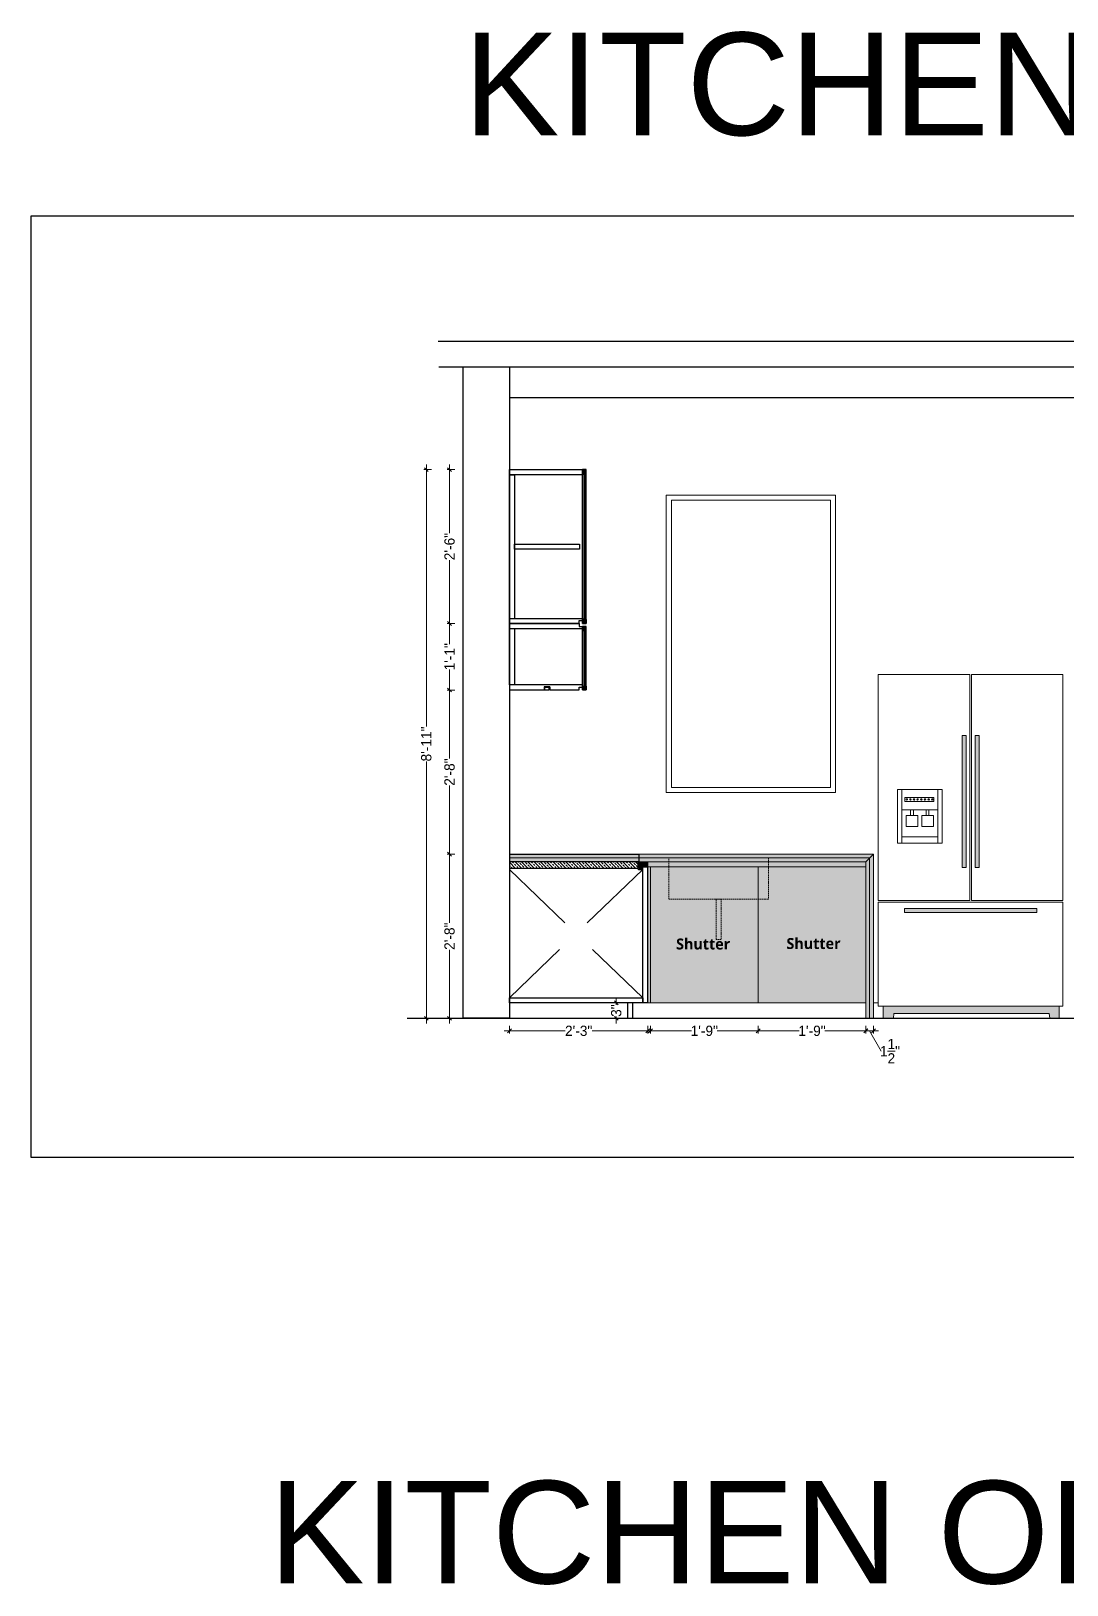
# Model space of a CAD drawing. Header units: millimetres. Extents: x 56222 to 3066687, y -650199 to -121287.
# Drawn here: x 136034.4 to 136236.3, y -183606.8 to -183303.9 of the extents above; entities that cross this region are included whole.
import ezdxf

# ---------------------------------------------------------------- set-up
doc = ezdxf.new("R2010")
doc.units = ezdxf.units.MM
doc.header["$MEASUREMENT"] = 0
doc.header["$PDMODE"] = 35
for name, pattern in [('DASHED', [0.75, 0.5, -0.25]), ('DASHED2', [0.375, 0.25, -0.125]), ('DASHEDX2', [1.5, 1, -0.5])]:
    doc.linetypes.add(name, pattern=pattern)
doc.layers.get('Defpoints').update_dxf_attribs({"color": 220})
for name, color, linetype, lineweight in [('03FUN', 37, 'Continuous', 9), ('ELEVATION', 250, 'Continuous', 9), ('FIRST FLOOR ( DW_RAIL )', 7, 'Continuous', 9), ('FURNITURE', 32, 'Continuous', 9), ('furniture dimensions', 1, 'DASHED', 0), ('SECTION ( SLAB PLine )', 104, 'Continuous', 30), ('Text', 7, 'Continuous', 15), ('UTILITY', 48, 'Continuous', 9), ('wall', 7, 'Continuous', 30), ('XX~SLAB ( BEAM )~ ( DIM )', 7, 'Continuous', 9)]:
    doc.layers.add(name, color=color, linetype=linetype, lineweight=lineweight)
doc.layers.add('hatch', color=250, linetype='Continuous', lineweight=9, transparency=0.5)
doc.layers.add('str coll', color=6, linetype='Continuous')
doc.styles.add('century g', font='GOTHIC.TTF')
doc.styles.get("Standard").update_dxf_attribs({"font": 'arial.ttf', "height": 6})
doc.dimstyles.new('Archana', dxfattribs={"dimtxt": 2, "dimasz": 0.75, "dimexe": 0.5, "dimexo": 0.5, "dimgap": 0, "dimtad": 0, "dimzin": 0, "dimdsep": 46, "dimlunit": 4, "dimtxsty": 'century g', "dimblk": 'OBLIQUE', "dimcen": 0, "dimdle": 1, "dimclrd": 256, "dimclre": 256, "dimclrt": 256, "dimadec": 0, "dimazin": 0, "dimtfac": 1, "dimtofl": 0, "dimtmove": 1, "dimatfit": 3, "dimfxl": 1, "dimfxlon": 1, "dimtolj": 1, "dimtzin": 0, "dimlwd": -1, "dimlwe": -1, "dimarcsym": 0})

# ---------------------------------------------------------------- blocks, each defined once
blk = doc.blocks.new('_Oblique')
at = {"layer": 'wall', "color": 0, "lineweight": -2}
blk.add_line((-0.5, -0.5), (0.5, 0.5), dxfattribs=at)
blk = doc.blocks.new('*D186')
at = {"layer": 'Defpoints', "color": 0, "linetype": 'Continuous', "lineweight": 30, "transparency": 16777216}
for p in [(136154.63, -183493.33), (136127.63, -183496.33), (136154.63, -183498.78)]:
    blk.add_point(p, dxfattribs=at)
at = {"layer": 'furniture dimensions', "color": 5, "linetype": 'Continuous', "transparency": 16777216}
for p, q in [((136126.63, -183498.78), (136138.49, -183498.78)), ((136127.63, -183497.78), (136127.63, -183499.28)), ((136155.63, -183498.78), (136143.76, -183498.78)), ((136154.63, -183497.78), (136154.63, -183499.28))]:
    blk.add_line(p, q, dxfattribs=at)
at = {"layer": 'furniture dimensions', "color": 5, "linetype": 'Continuous', "transparency": 16777216, "xscale": 0.75, "yscale": 0.75, "zscale": 0.75, "rotation": 180}
blk.add_blockref('_Oblique', (136127.63, -183498.78), dxfattribs=at)
at = {"layer": 'furniture dimensions', "color": 5, "linetype": 'Continuous', "transparency": 16777216, "xscale": 0.75, "yscale": 0.75, "zscale": 0.75}
blk.add_blockref('_Oblique', (136154.63, -183498.78), dxfattribs=at)
at = {"layer": 'furniture dimensions', "linetype": 'Continuous', "lineweight": 0, "transparency": 16777216, "insert": (136141.13, -183498.78), "char_height": 2, "attachment_point": 5, "style": 'century g'}
blk.add_mtext('\\A1;2\'-3"', dxfattribs=at)
blk = doc.blocks.new('*D187')
at = {"layer": 'Defpoints', "color": 0, "linetype": 'Continuous', "lineweight": 30, "transparency": 16777216}
for p in [(136115.96, -183464.33), (136127.63, -183464.33), (136127.63, -183496.33)]:
    blk.add_point(p, dxfattribs=at)
at = {"layer": 'furniture dimensions', "color": 5, "linetype": 'Continuous', "transparency": 16777216}
for p, q in [((136116.96, -183464.33), (136115.46, -183464.33)), ((136115.96, -183463.33), (136115.96, -183477.69)), ((136115.96, -183497.33), (136115.96, -183482.96)), ((136116.96, -183496.33), (136115.46, -183496.33))]:
    blk.add_line(p, q, dxfattribs=at)
at = {"layer": 'furniture dimensions', "color": 5, "linetype": 'Continuous', "transparency": 16777216, "xscale": 0.75, "yscale": 0.75, "zscale": 0.75}
for p, rotation in [((136115.96, -183464.33), 90), ((136115.96, -183496.33), 270)]:
    blk.add_blockref('_Oblique', p, dxfattribs=dict(at, rotation=rotation))
at = {"layer": 'furniture dimensions', "linetype": 'Continuous', "lineweight": 0, "transparency": 16777216, "insert": (136115.96, -183480.33), "char_height": 2, "attachment_point": 5, "rotation": 90, "style": 'century g'}
blk.add_mtext('\\A1;2\'-8"', dxfattribs=at)
blk = doc.blocks.new('*D188')
at = {"layer": 'Defpoints', "color": 0, "linetype": 'Continuous', "lineweight": 30, "transparency": 16777216}
for p in [(136115.96, -183432.33), (136127.63, -183432.33), (136127.63, -183464.33)]:
    blk.add_point(p, dxfattribs=at)
at = {"layer": 'furniture dimensions', "color": 5, "linetype": 'Continuous', "transparency": 16777216}
for p, q in [((136116.96, -183432.33), (136115.46, -183432.33)), ((136115.96, -183431.33), (136115.96, -183445.69)), ((136115.96, -183465.33), (136115.96, -183450.96)), ((136116.96, -183464.33), (136115.46, -183464.33))]:
    blk.add_line(p, q, dxfattribs=at)
at = {"layer": 'furniture dimensions', "color": 5, "linetype": 'Continuous', "transparency": 16777216, "xscale": 0.75, "yscale": 0.75, "zscale": 0.75}
for p, rotation in [((136115.96, -183432.33), 90), ((136115.96, -183464.33), 270)]:
    blk.add_blockref('_Oblique', p, dxfattribs=dict(at, rotation=rotation))
at = {"layer": 'furniture dimensions', "linetype": 'Continuous', "lineweight": 0, "transparency": 16777216, "insert": (136115.96, -183448.33), "char_height": 2, "attachment_point": 5, "rotation": 90, "style": 'century g'}
blk.add_mtext('\\A1;2\'-8"', dxfattribs=at)
blk = doc.blocks.new('*D189')
at = {"layer": 'Defpoints', "color": 0, "linetype": 'Continuous', "lineweight": 30, "transparency": 16777216}
for p in [(136115.96, -183419.37), (136127.63, -183419.37), (136127.63, -183432.33)]:
    blk.add_point(p, dxfattribs=at)
at = {"layer": 'furniture dimensions', "color": 5, "linetype": 'Continuous', "transparency": 16777216}
for p, q in [((136116.96, -183419.37), (136115.46, -183419.37)), ((136115.96, -183418.37), (136115.96, -183423.37)), ((136115.96, -183433.33), (136115.96, -183428.33)), ((136116.96, -183432.33), (136115.46, -183432.33))]:
    blk.add_line(p, q, dxfattribs=at)
at = {"layer": 'furniture dimensions', "color": 5, "linetype": 'Continuous', "transparency": 16777216, "xscale": 0.75, "yscale": 0.75, "zscale": 0.75}
for p, rotation in [((136115.96, -183419.37), 90), ((136115.96, -183432.33), 270)]:
    blk.add_blockref('_Oblique', p, dxfattribs=dict(at, rotation=rotation))
at = {"layer": 'furniture dimensions', "linetype": 'Continuous', "lineweight": 0, "transparency": 16777216, "insert": (136115.96, -183425.85), "char_height": 2, "attachment_point": 5, "rotation": 90, "style": 'century g'}
blk.add_mtext('\\A1;1\'-1"', dxfattribs=at)
blk = doc.blocks.new('*D190')
at = {"layer": 'Defpoints', "color": 0, "linetype": 'Continuous', "lineweight": 30, "transparency": 16777216}
for p in [(136115.96, -183389.37), (136127.63, -183389.37), (136127.63, -183419.37)]:
    blk.add_point(p, dxfattribs=at)
at = {"layer": 'furniture dimensions', "color": 5, "linetype": 'Continuous', "transparency": 16777216}
for p, q in [((136116.96, -183389.37), (136115.46, -183389.37)), ((136115.96, -183388.37), (136115.96, -183401.73)), ((136115.96, -183420.37), (136115.96, -183407.01)), ((136116.96, -183419.37), (136115.46, -183419.37))]:
    blk.add_line(p, q, dxfattribs=at)
at = {"layer": 'furniture dimensions', "color": 5, "linetype": 'Continuous', "transparency": 16777216, "xscale": 0.75, "yscale": 0.75, "zscale": 0.75}
for p, rotation in [((136115.96, -183389.37), 90), ((136115.96, -183419.37), 270)]:
    blk.add_blockref('_Oblique', p, dxfattribs=dict(at, rotation=rotation))
at = {"layer": 'furniture dimensions', "linetype": 'Continuous', "lineweight": 0, "transparency": 16777216, "insert": (136115.96, -183404.37), "char_height": 2, "attachment_point": 5, "rotation": 90, "style": 'century g'}
blk.add_mtext('\\A1;2\'-6"', dxfattribs=at)
blk = doc.blocks.new('*D191')
at = {"layer": 'Defpoints', "color": 0, "linetype": 'Continuous', "lineweight": 30, "transparency": 16777216}
for p in [(136111.43, -183389.37), (136127.63, -183389.37), (136123.13, -183496.33)]:
    blk.add_point(p, dxfattribs=at)
at = {"layer": 'furniture dimensions', "color": 5, "linetype": 'Continuous', "transparency": 16777216}
for p, q in [((136112.43, -183389.37), (136110.93, -183389.37)), ((136111.43, -183388.37), (136111.43, -183439.44)), ((136111.43, -183497.33), (136111.43, -183446.25)), ((136112.43, -183496.33), (136110.93, -183496.33))]:
    blk.add_line(p, q, dxfattribs=at)
at = {"layer": 'furniture dimensions', "color": 5, "linetype": 'Continuous', "transparency": 16777216, "xscale": 0.75, "yscale": 0.75, "zscale": 0.75}
for p, rotation in [((136111.43, -183389.37), 90), ((136111.43, -183496.33), 270)]:
    blk.add_blockref('_Oblique', p, dxfattribs=dict(at, rotation=rotation))
at = {"layer": 'furniture dimensions', "linetype": 'Continuous', "lineweight": 0, "transparency": 16777216, "insert": (136111.43, -183442.85), "char_height": 2, "attachment_point": 5, "rotation": 90, "style": 'century g'}
blk.add_mtext('\\A1;8\'-11"', dxfattribs=at)
blk = doc.blocks.new('*D192')
at = {"layer": 'Defpoints', "color": 0, "linetype": 'Continuous', "lineweight": 30, "transparency": 16777216}
for p in [(136151.63, -183493.33), (136148.47, -183496.33), (136151.63, -183496.33)]:
    blk.add_point(p, dxfattribs=at)
at = {"layer": 'furniture dimensions', "color": 5, "linetype": 'Continuous', "transparency": 16777216}
for p, q in [((136148.47, -183492.33), (136148.47, -183493.71)), ((136149.47, -183493.33), (136147.97, -183493.33)), ((136148.47, -183497.33), (136148.47, -183495.95)), ((136149.47, -183496.33), (136147.97, -183496.33))]:
    blk.add_line(p, q, dxfattribs=at)
at = {"layer": 'furniture dimensions', "color": 5, "linetype": 'Continuous', "transparency": 16777216, "xscale": 0.75, "yscale": 0.75, "zscale": 0.75}
for p, rotation in [((136148.47, -183493.33), 90), ((136148.47, -183496.33), 270)]:
    blk.add_blockref('_Oblique', p, dxfattribs=dict(at, rotation=rotation))
at = {"layer": 'furniture dimensions', "linetype": 'Continuous', "lineweight": 0, "transparency": 16777216, "insert": (136148.47, -183494.83), "char_height": 2, "attachment_point": 5, "rotation": 90, "style": 'century g'}
blk.add_mtext('\\A1;3"', dxfattribs=at)
blk = doc.blocks.new('*D193')
at = {"layer": 'Defpoints', "color": 0, "linetype": 'Continuous', "lineweight": 30, "transparency": 16777216}
for p in [(136155.13, -183493.33), (136176.13, -183493.33), (136176.13, -183498.78)]:
    blk.add_point(p, dxfattribs=at)
at = {"layer": 'furniture dimensions', "color": 5, "linetype": 'Continuous', "transparency": 16777216}
for p, q in [((136154.13, -183498.78), (136163.15, -183498.78)), ((136155.13, -183497.78), (136155.13, -183499.28)), ((136177.13, -183498.78), (136168.11, -183498.78)), ((136176.13, -183497.78), (136176.13, -183499.28))]:
    blk.add_line(p, q, dxfattribs=at)
at = {"layer": 'furniture dimensions', "color": 5, "linetype": 'Continuous', "transparency": 16777216, "xscale": 0.75, "yscale": 0.75, "zscale": 0.75, "rotation": 180}
blk.add_blockref('_Oblique', (136155.13, -183498.78), dxfattribs=at)
at = {"layer": 'furniture dimensions', "color": 5, "linetype": 'Continuous', "transparency": 16777216, "xscale": 0.75, "yscale": 0.75, "zscale": 0.75}
blk.add_blockref('_Oblique', (136176.13, -183498.78), dxfattribs=at)
at = {"layer": 'furniture dimensions', "linetype": 'Continuous', "lineweight": 0, "transparency": 16777216, "insert": (136165.63, -183498.78), "char_height": 2, "attachment_point": 5, "style": 'century g'}
blk.add_mtext('\\A1;1\'-9"', dxfattribs=at)
blk = doc.blocks.new('*D194')
at = {"layer": 'Defpoints', "color": 0, "linetype": 'Continuous', "lineweight": 30, "transparency": 16777216}
for p in [(136176.13, -183493.33), (136197.13, -183493.33), (136197.13, -183498.78)]:
    blk.add_point(p, dxfattribs=at)
at = {"layer": 'furniture dimensions', "color": 5, "linetype": 'Continuous', "transparency": 16777216}
for p, q in [((136175.13, -183498.78), (136184.15, -183498.78)), ((136176.13, -183497.78), (136176.13, -183499.28)), ((136198.13, -183498.78), (136189.11, -183498.78)), ((136197.13, -183497.78), (136197.13, -183499.28))]:
    blk.add_line(p, q, dxfattribs=at)
at = {"layer": 'furniture dimensions', "color": 5, "linetype": 'Continuous', "transparency": 16777216, "xscale": 0.75, "yscale": 0.75, "zscale": 0.75, "rotation": 180}
blk.add_blockref('_Oblique', (136176.13, -183498.78), dxfattribs=at)
at = {"layer": 'furniture dimensions', "color": 5, "linetype": 'Continuous', "transparency": 16777216, "xscale": 0.75, "yscale": 0.75, "zscale": 0.75}
blk.add_blockref('_Oblique', (136197.13, -183498.78), dxfattribs=at)
at = {"layer": 'furniture dimensions', "linetype": 'Continuous', "lineweight": 0, "transparency": 16777216, "insert": (136186.63, -183498.78), "char_height": 2, "attachment_point": 5, "style": 'century g'}
blk.add_mtext('\\A1;1\'-9"', dxfattribs=at)
blk = doc.blocks.new('*D195')
at = {"layer": 'Defpoints', "color": 0, "linetype": 'Continuous', "lineweight": 30, "transparency": 16777216}
for p in [(136197.11, -183496.33), (136198.61, -183496.35), (136198.61, -183498.78)]:
    blk.add_point(p, dxfattribs=at)
at = {"layer": 'furniture dimensions', "color": 5, "linetype": 'Continuous', "transparency": 16777216}
for p, q in [((136196.11, -183498.78), (136199.61, -183498.78)), ((136197.11, -183497.78), (136197.11, -183499.28)), ((136197.86, -183498.78), (136200.13, -183502.74)), ((136198.61, -183497.78), (136198.61, -183499.28))]:
    blk.add_line(p, q, dxfattribs=at)
at = {"layer": 'furniture dimensions', "color": 5, "linetype": 'Continuous', "transparency": 16777216, "xscale": 0.75, "yscale": 0.75, "zscale": 0.75, "rotation": 180}
blk.add_blockref('_Oblique', (136197.11, -183498.78), dxfattribs=at)
at = {"layer": 'furniture dimensions', "color": 5, "linetype": 'Continuous', "transparency": 16777216, "xscale": 0.75, "yscale": 0.75, "zscale": 0.75}
blk.add_blockref('_Oblique', (136198.61, -183498.78), dxfattribs=at)
at = {"layer": 'furniture dimensions', "linetype": 'Continuous', "lineweight": 0, "transparency": 16777216, "insert": (136201.83, -183502.74), "char_height": 2, "attachment_point": 5, "style": 'century g'}
blk.add_mtext('\\A1;1{\\H1x;\\S1/2;}"', dxfattribs=at)

msp = doc.modelspace()

# ---------------------------------------------------------------- hatches: boundary and pattern name
at = {"lineweight": 5, "ltscale": 4, "true_color": 0xc7c8ca}
h = msp.add_hatch(color=9, dxfattribs=at)
h.dxf.hatch_style = 1
h.paths.add_polyline_path([(136142.627, -183389.734), (136141.856, -183389.734), (136141.856, -183389.37), (136142.627, -183389.37)])
h.paths.add_polyline_path([(136142.627, -183390.14), (136142.334, -183390.14), (136142.334, -183389.947), (136142.149, -183389.947), (136142.149, -183390.14), (136141.856, -183390.14), (136141.856, -183389.734), (136142.627, -183389.734)])
h = msp.add_hatch(color=9, dxfattribs=at)
h.dxf.hatch_style = 1
h.paths.add_polyline_path([(136142.627, -183419.005), (136141.856, -183419.005), (136141.856, -183419.37), (136142.627, -183419.37)])
h.paths.add_polyline_path([(136142.627, -183418.599), (136142.334, -183418.599), (136142.334, -183418.792), (136142.149, -183418.792), (136142.149, -183418.599), (136141.856, -183418.599), (136141.856, -183419.005), (136142.627, -183419.005)])
h = msp.add_hatch(color=9, dxfattribs=at)
h.dxf.hatch_style = 1
h.paths.add_polyline_path([(136142.627, -183420.312), (136141.856, -183420.312), (136141.856, -183419.947), (136142.627, -183419.947)])
h.paths.add_polyline_path([(136142.627, -183420.717), (136142.334, -183420.717), (136142.334, -183420.525), (136142.149, -183420.525), (136142.149, -183420.717), (136141.856, -183420.717), (136141.856, -183420.312), (136142.627, -183420.312)])
h = msp.add_hatch(color=9, dxfattribs=at)
h.dxf.hatch_style = 1
h.paths.add_polyline_path([(136142.627, -183431.962), (136141.856, -183431.961), (136141.856, -183432.326), (136142.627, -183432.326)])
h.paths.add_polyline_path([(136142.627, -183431.556), (136142.334, -183431.556), (136142.334, -183431.748), (136142.149, -183431.748), (136142.149, -183431.556), (136141.856, -183431.556), (136141.856, -183431.961), (136142.627, -183431.962)])
at = {"layer": '03FUN', "linetype": 'ByBlock'}
h = msp.add_hatch(color=250, dxfattribs=at)
h.paths.add_polyline_path([(136219.2, -183441.176), (136218.428, -183441.176), (136218.428, -183466.954), (136219.2, -183466.954)])
h.paths.add_polyline_path([(136216.689, -183441.176), (136215.917, -183441.176), (136215.917, -183466.954), (136216.689, -183466.954)])
at = {"layer": '03FUN', "lineweight": 0}
for points in [[(136154.626, -183465.825), (136152.875, -183465.825), (136152.875, -183465.826), (136152.875, -183466.926, 0.4142136), (136153.075, -183467.126), (136153.627, -183467.126), (136153.627, -183466.826), (136154.626, -183466.826)], [(136197.107, -183465.825), (136154.626, -183465.825), (136154.626, -183466.826), (136197.107, -183466.826)]]:
    msp.add_hatch(color=250, dxfattribs=at).paths.add_polyline_path(points)
at = {"layer": '03FUN', "linetype": 'ByBlock'}
for points in [[(136230.447, -183474.935), (136204.67, -183474.935), (136204.67, -183475.707), (136230.447, -183475.707)], [(136234.836, -183493.961), (136200.515, -183493.961), (136200.515, -183496.326), (136202.497, -183496.326), (136202.618, -183495.361), (136232.864, -183495.361), (136232.985, -183496.326), (136234.836, -183496.326)]]:
    msp.add_hatch(color=250, dxfattribs=at).paths.add_polyline_path(points)
at = {"layer": 'FURNITURE', "lineweight": 0, "true_color": 0x636466, "transparency": 33554687}
h = msp.add_hatch(color=251, dxfattribs=at)
h.dxf.hatch_style = 1
h.paths.add_polyline_path([(136152.875, -183464.326), (136127.627, -183464.326), (136127.627, -183465.076), (136152.875, -183465.076)])
h.paths.add_polyline_path([(136198.607, -183464.326), (136152.875, -183464.326), (136152.875, -183465.076), (136197.857, -183465.075)])
h.paths.add_polyline_path([(136198.607, -183464.326), (136197.857, -183465.075), (136197.857, -183496.326), (136198.607, -183496.326)])
at = {"layer": 'FURNITURE', "lineweight": 0, "true_color": 0x939598, "transparency": 33554687}
h = msp.add_hatch(color=252, dxfattribs=at)
h.dxf.hatch_style = 1
h.paths.add_polyline_path([(136197.857, -183465.075), (136197.107, -183465.825), (136197.107, -183496.326), (136197.857, -183496.326)])
h.paths.add_polyline_path([(136197.857, -183465.075), (136152.875, -183465.076), (136152.875, -183465.825), (136197.107, -183465.825)])
h.paths.add_polyline_path([(136152.875, -183465.076), (136127.627, -183465.076), (136127.627, -183465.826), (136152.675, -183465.826), (136152.675, -183465.826), (136152.875, -183465.826)])
at = {"layer": 'FURNITURE', "lineweight": 0, "true_color": 0xc8a668, "transparency": 33554687}
h = msp.add_hatch(color=43, dxfattribs=at)
h.dxf.hatch_style = 1
h.paths.add_polyline_path([(136155.126, -183466.826), (136154.626, -183466.826), (136154.627, -183493.326), (136155.126, -183493.326)])
h = msp.add_hatch(color=43, dxfattribs=at)
h.dxf.hatch_style = 1
h.paths.add_polyline_path([(136176.126, -183466.826), (136155.126, -183466.826), (136155.126, -183493.326), (136176.126, -183493.326)])
h.paths.add_polyline_path([(136197.107, -183466.826), (136176.126, -183466.826), (136176.126, -183493.326), (136197.107, -183493.326)])
at = {"layer": 'hatch', "transparency": 33554651}
h = msp.add_hatch(dxfattribs=at)
h.set_pattern_fill('ANSI33', color=256, scale=3.493167, angle=90, style=0)
h.set_pattern_definition([(135, (-5359078.0187, 4412922.2005), (-0.61751058278, -0.61751058278), []), (135, (-5359078.0187, 4412922.81805), (-0.61751058278, -0.61751058278), [0.43664592054, -0.21832296027])])
h.paths.add_polyline_path([(136127.627, -183467.111), (136127.627, -183465.826), (136152.675, -183465.832), (136152.675, -183467.117)])

# ---------------------------------------------------------------- linework, layer by layer
at = {"layer": 'ELEVATION', "lineweight": 0}
for points in [[(136158.227, -183394.326), (136191.227, -183394.326), (136191.227, -183452.326), (136158.227, -183452.326)], [(136159.227, -183395.326), (136190.227, -183395.326), (136190.227, -183451.326), (136159.227, -183451.326)]]:
    msp.add_lwpolyline(points, close=True, dxfattribs=at)
at = {"layer": 'FIRST FLOOR ( DW_RAIL )', "lineweight": 0}
for p, q in [((136127.627, -183441.326), (136127.627, -183375.326)), ((136197.107, -183465.825), (136198.607, -183464.326)), ((136150.627, -183493.326), (136150.627, -183496.326)), ((136151.634, -183493.326), (136154.627, -183493.326))]:
    msp.add_line(p, q, dxfattribs=at)
at = {"layer": 'FIRST FLOOR ( DW_RAIL )', "color": 251, "linetype": 'DASHEDX2', "lineweight": 0, "ltscale": 15, "true_color": 0x4b4c4e}
for p, q in [((136153.627, -183467.326), (136127.627, -183492.327)), ((136127.627, -183467.326), (136153.627, -183492.327))]:
    msp.add_line(p, q, dxfattribs=at)
at = {"layer": 'FURNITURE', "lineweight": 30}
for p, q in [((136141.856, -183419.37), (136141.856, -183389.37)), ((136142.627, -183390.14), (136142.627, -183389.37)), ((136142.627, -183419.37), (136142.627, -183389.37)), ((136141.856, -183419.37), (136142.627, -183419.37)), ((136141.856, -183431.556), (136141.856, -183419.947)), ((136141.856, -183419.947), (136141.856, -183420.37)), ((136142.627, -183420.717), (136142.627, -183419.947)), ((136142.627, -183431.556), (136142.627, -183419.947)), ((136135.517, -183431.733), (136134.374, -183431.733)), ((136134.374, -183431.733), (136134.374, -183432.326)), ((136135.517, -183431.733), (136135.517, -183432.326)), ((136141.856, -183432.326), (136142.627, -183432.326)), ((136152.675, -183467.114), (136127.627, -183467.114))]:
    msp.add_line(p, q, dxfattribs=at)
at = {"layer": 'FURNITURE', "linetype": 'ByBlock', "lineweight": 30}
for p, q in [((136142.149, -183390.14), (136142.149, -183389.947)), ((136142.149, -183389.947), (136142.334, -183389.947)), ((136142.334, -183389.947), (136142.334, -183390.14)), ((136142.149, -183418.599), (136142.149, -183418.792)), ((136142.149, -183418.792), (136142.334, -183418.792)), ((136142.334, -183418.792), (136142.334, -183418.599)), ((136142.149, -183420.717), (136142.149, -183420.525)), ((136142.149, -183420.525), (136142.334, -183420.525)), ((136142.334, -183420.525), (136142.334, -183420.717)), ((136142.149, -183431.556), (136142.149, -183431.748)), ((136142.149, -183431.748), (136142.334, -183431.748)), ((136142.334, -183431.748), (136142.334, -183431.556))]:
    msp.add_line(p, q, dxfattribs=at)
at = {"layer": 'FURNITURE', "lineweight": 0}
for p, q in [((136191.227, -183425.326), (136191.227, -183397.326)), ((136154.626, -183466.826), (136154.626, -183465.825)), ((136154.627, -183466.826), (136197.127, -183466.826)), ((136155.126, -183466.826), (136155.126, -183493.326)), ((136176.126, -183466.826), (136176.126, -183493.326)), ((136154.627, -183493.326), (136197.127, -183493.326))]:
    msp.add_line(p, q, dxfattribs=at)
at = {"layer": 'FURNITURE', "color": 0, "lineweight": 30, "ltscale": 0.4}
for p, q in [((136127.627, -183464.326), (136152.875, -183464.326)), ((136152.875, -183465.826), (136127.627, -183465.826)), ((136152.875, -183464.326), (136152.875, -183465.826))]:
    msp.add_line(p, q, dxfattribs=at)
at = {"layer": 'FURNITURE', "color": 0, "lineweight": 0}
for p, q in [((136197.857, -183465.075), (136127.627, -183465.076)), ((136152.875, -183464.326), (136198.607, -183464.326)), ((136152.875, -183465.825), (136197.107, -183465.825)), ((136197.107, -183465.825), (136197.107, -183496.326)), ((136197.857, -183465.075), (136197.857, -183496.326)), ((136198.607, -183464.326), (136198.607, -183496.352))]:
    msp.add_line(p, q, dxfattribs=at)
at = {"layer": 'FURNITURE', "lineweight": 30, "ltscale": 0.4}
for p, q in [((136153.627, -183493.326), (136153.627, -183466.826)), ((136153.627, -183466.826), (136154.627, -183466.826)), ((136154.627, -183493.326), (136154.626, -183466.826)), ((136150.627, -183493.326), (136150.627, -183496.326)), ((136151.627, -183493.326), (136151.627, -183496.326)), ((136154.627, -183493.326), (136153.753, -183493.326))]:
    msp.add_line(p, q, dxfattribs=at)
at = {"layer": 'FURNITURE', "color": 242, "lineweight": 30, "true_color": 0xcd2027}
msp.add_lwpolyline([(136034.354, -183339.879), (137239.26, -183339.879), (137239.26, -183523.444), (136034.354, -183523.444)], close=True, dxfattribs=at)
at = {"layer": 'FURNITURE', "lineweight": 30}
for points in [[(136127.627, -183389.37), (136141.856, -183389.37), (136141.856, -183390.37), (136127.627, -183390.37)], [(136128.627, -183403.87), (136141.297, -183403.87), (136141.297, -183404.87), (136128.627, -183404.87)]]:
    msp.add_lwpolyline(points, close=True, dxfattribs=at)
at = {"layer": 'FURNITURE', "linetype": 'ByBlock', "lineweight": 30}
for points in [[(136142.334, -183390.14), (136142.627, -183390.14), (136142.627, -183389.37), (136141.856, -183389.37), (136141.856, -183390.14), (136142.149, -183390.14)], [(136142.334, -183418.599), (136142.627, -183418.599), (136142.627, -183419.37), (136141.856, -183419.37), (136141.856, -183418.599), (136142.149, -183418.599)], [(136142.334, -183420.717), (136142.627, -183420.717), (136142.627, -183419.947), (136141.856, -183419.947), (136141.856, -183420.717), (136142.149, -183420.717)], [(136142.334, -183431.556), (136142.627, -183431.556), (136142.627, -183432.326), (136141.856, -183432.326), (136141.856, -183431.556), (136142.149, -183431.556)]]:
    msp.add_lwpolyline(points, dxfattribs=at)
at = {"layer": 'FURNITURE', "lineweight": 30}
for points in [[(136128.627, -183420.37), (136128.627, -183431.326), (136127.627, -183431.326), (136127.627, -183390.37), (136128.627, -183390.37), (136128.627, -183418.37)], [(136141.258, -183419.37), (136127.627, -183419.37), (136127.627, -183418.37), (136141.856, -183418.37), (136141.856, -183419.37), (136141.856, -183419.37)], [(136141.856, -183420.37), (136127.627, -183420.37), (136127.627, -183419.37), (136141.258, -183419.37)], [(136141.258, -183419.37), (136141.258, -183418.792), (136141.856, -183418.792)], [(136141.258, -183419.37), (136141.258, -183419.947), (136141.856, -183419.947)], [(136141.856, -183432.326), (136141.856, -183431.326), (136127.627, -183431.326), (136127.627, -183432.326), (136134.374, -183432.326)], [(136135.517, -183432.326), (136141.258, -183432.326)], [(136141.258, -183432.326), (136141.258, -183431.748), (136141.856, -183431.748)]]:
    msp.add_lwpolyline(points, dxfattribs=at)
at = {"layer": 'FURNITURE', "color": 3, "lineweight": 30}
msp.add_lwpolyline([(136135.399, -183431.825), (136134.492, -183431.825), (136134.492, -183432.326), (136135.399, -183432.326)], close=True, dxfattribs=at)
at = {"layer": 'FURNITURE', "lineweight": 30, "ltscale": 0.4}
msp.add_lwpolyline([(136153.627, -183467.126), (136153.075, -183467.126, -0.4142136), (136152.875, -183466.926), (136152.875, -183465.826), (136152.675, -183465.826), (136152.675, -183467.126, 0.4142136), (136152.875, -183467.326), (136153.627, -183467.326)], format="xyb", close=True, dxfattribs=at)
at = {"layer": 'FURNITURE', "linetype": 'DASHED2', "lineweight": 0, "elevation": -0.001}
for points in [[(136158.727, -183465.076), (136178.157, -183465.076), (136178.157, -183473.076), (136158.727, -183473.076)], [(136167.962, -183473.076), (136168.922, -183473.076), (136168.922, -183480.973), (136167.962, -183480.973)]]:
    msp.add_lwpolyline(points, close=True, dxfattribs=at)
at = {"layer": 'FURNITURE', "lineweight": 30, "ltscale": 0.4}
msp.add_lwpolyline([(136153.753, -183493.326), (136127.627, -183493.327), (136127.627, -183492.327), (136153.627, -183492.326), (136153.627, -183493.326)], dxfattribs=at)
at = {"layer": 'furniture dimensions', "color": 4, "linetype": 'ByBlock'}
for p, q in [((136142.149, -183418.792), (136142.149, -183389.947)), ((136142.334, -183418.792), (136142.334, -183389.947)), ((136142.149, -183431.556), (136142.149, -183419.947)), ((136142.334, -183431.556), (136142.334, -183419.947))]:
    msp.add_line(p, q, dxfattribs=at)
at = {"layer": 'SECTION ( SLAB PLine )', "color": 1}
for p, q in [((136113.748, -183364.326), (136375.715, -183364.326)), ((136113.853, -183369.326), (136375.675, -183369.326)), ((136107.702, -183496.326), (136372.634, -183496.326))]:
    msp.add_line(p, q, dxfattribs=at)
at = {"layer": 'SECTION ( SLAB PLine )', "color": 1, "lineweight": 0}
msp.add_line((136198.607, -183493.326), (136199.558, -183493.326), dxfattribs=at)
at = {"layer": 'str coll', "lineweight": 30}
msp.add_line((136127.627, -183375.326), (136355.627, -183375.326), dxfattribs=at)
at = {"layer": 'UTILITY'}
for p, q in [((136204.124, -183455.707), (136211.176, -183455.707)), ((136204.124, -183460.965), (136211.176, -183460.965))]:
    msp.add_line(p, q, dxfattribs=at)
for points in [[(136217.429, -183429.326), (136199.558, -183429.326), (136199.558, -183473.369), (136217.429, -183473.369)], [(136235.558, -183429.326), (136217.709, -183429.326), (136217.709, -183473.369), (136235.558, -183473.369)], [(136216.689, -183441.176), (136216.689, -183466.954), (136215.917, -183466.954), (136215.917, -183441.176)], [(136219.2, -183441.176), (136219.2, -183466.954), (136218.428, -183466.954), (136218.428, -183441.176)], [(136203.302, -183462.159), (136211.997, -183462.159), (136211.997, -183451.724), (136203.302, -183451.724)], [(136203.302, -183451.724), (136204.124, -183451.724), (136204.124, -183462.159), (136203.302, -183462.159)], [(136204.758, -183453.251), (136210.417, -183453.251), (136210.417, -183454.07), (136204.758, -183454.07)], [(136211.997, -183451.724), (136211.176, -183451.724), (136211.176, -183462.159), (136211.997, -183462.159)], [(136205.005, -183456.769), (136207.258, -183456.769), (136207.258, -183458.908), (136205.005, -183458.908)], [(136205.855, -183456.769), (136206.408, -183456.769), (136206.408, -183455.707), (136205.855, -183455.707)], [(136210.294, -183456.769), (136208.042, -183456.769), (136208.042, -183458.908), (136210.294, -183458.908)], [(136209.444, -183456.769), (136208.892, -183456.769), (136208.892, -183455.707), (136209.444, -183455.707)], [(136235.558, -183473.717), (136199.558, -183473.717), (136199.558, -183493.961), (136235.558, -183493.961)], [(136204.67, -183474.935), (136230.447, -183474.935), (136230.447, -183475.707), (136204.67, -183475.707)], [(136234.836, -183493.961), (136200.515, -183493.961), (136200.515, -183496.326), (136202.497, -183496.326), (136202.618, -183495.361), (136232.864, -183495.361), (136232.985, -183496.326), (136234.836, -183496.326)]]:
    msp.add_lwpolyline(points, close=True, dxfattribs=at)
for centre in [(136205.129, -183453.66), (136205.825, -183453.66), (136206.524, -183453.66), (136207.219, -183453.66), (136207.959, -183453.66), (136208.654, -183453.66), (136209.394, -183453.66), (136210.089, -183453.66)]:
    msp.add_circle(centre, 0.145, dxfattribs=at)
at = {"layer": 'XX~SLAB ( BEAM )~ ( DIM )', "lineweight": 30}
msp.add_lwpolyline([(136118.627, -183369.326), (136127.627, -183369.326), (136127.627, -183496.326), (136118.627, -183496.326)], close=True, dxfattribs=at)

# ---------------------------------------------------------------- texts
at = {"layer": 'furniture dimensions', "lineweight": 0}
for s, p in [('KITCHEN OPTION 2', (136118.7, -183324.166)), ('KITCHEN OPTION 1', (136080.758, -183606.508))]:
    msp.add_text(s, height=20, dxfattribs=at).set_placement(p)
at = {"layer": 'Text', "ltscale": 20, "char_height": 2.14365, "width": 39.27782, "attachment_point": 1}
for insert in [(136160.134, -183480.769), (136181.652, -183480.678)]:
    msp.add_mtext('{\\fMalgun Gothic|b1|i0|c0|p34;\\C1;Shutter}', dxfattribs=dict(at, insert=insert))

# ---------------------------------------------------------------- dimensions: what is measured, and where the dimension line sits
at = {"layer": 'furniture dimensions', "color": 5, "linetype": 'Continuous', "lineweight": 0}
for base, p1, p2, picture, middle in [((136111.433, -183389.37), (136123.127, -183496.326), (136127.627, -183389.37), '*D191', (136111.433, -183442.848)), ((136115.956, -183389.37), (136127.627, -183419.37), (136127.627, -183389.37), '*D190', (136115.956, -183404.37)), ((136115.956, -183419.37), (136127.627, -183432.326), (136127.627, -183419.37), '*D189', (136115.956, -183425.848)), ((136115.956, -183432.326), (136127.627, -183464.326), (136127.627, -183432.326), '*D188', (136115.956, -183448.326)), ((136115.956, -183464.326), (136127.627, -183496.326), (136127.627, -183464.326), '*D187', (136115.956, -183480.326)), ((136148.467, -183496.326), (136151.634, -183493.326), (136151.634, -183496.326), '*D192', (136148.467, -183494.826))]:
    dim = msp.add_linear_dim(base=base, p1=p1, p2=p2, angle=90, dimstyle='Archana', override={"dimdec": 0, "dimclrd": 5, "dimclre": 5}, dxfattribs=at)
    dim.commit()
    dim.dimension.update_dxf_attribs({"geometry": picture, "text_midpoint": middle})
for base, p1, p2, picture, middle in [((136154.625, -183498.782), (136127.627, -183496.326), (136154.625, -183493.326), '*D186', (136141.126, -183498.782)), ((136176.126, -183498.782), (136155.126, -183493.326), (136176.126, -183493.326), '*D193', (136165.626, -183498.782)), ((136197.127, -183498.782), (136176.126, -183493.326), (136197.127, -183493.326), '*D194', (136186.626, -183498.782))]:
    dim = msp.add_linear_dim(base=base, p1=p1, p2=p2, dimstyle='Archana', override={"dimdec": 0, "dimclrd": 5, "dimclre": 5}, dxfattribs=at)
    dim.commit()
    dim.dimension.update_dxf_attribs({"geometry": picture, "text_midpoint": middle})
dim = msp.add_linear_dim(base=(136198.607, -183498.782), p1=(136197.107, -183496.326), p2=(136198.607, -183496.352), dimstyle='Archana', override={"dimclrd": 5, "dimclre": 5}, dxfattribs=at)
dim.commit()
dim.dimension.update_dxf_attribs({"geometry": '*D195', "text_midpoint": (136200.13, -183502.739), "dimtype": 160})

doc.saveas('drawing.dxf')
